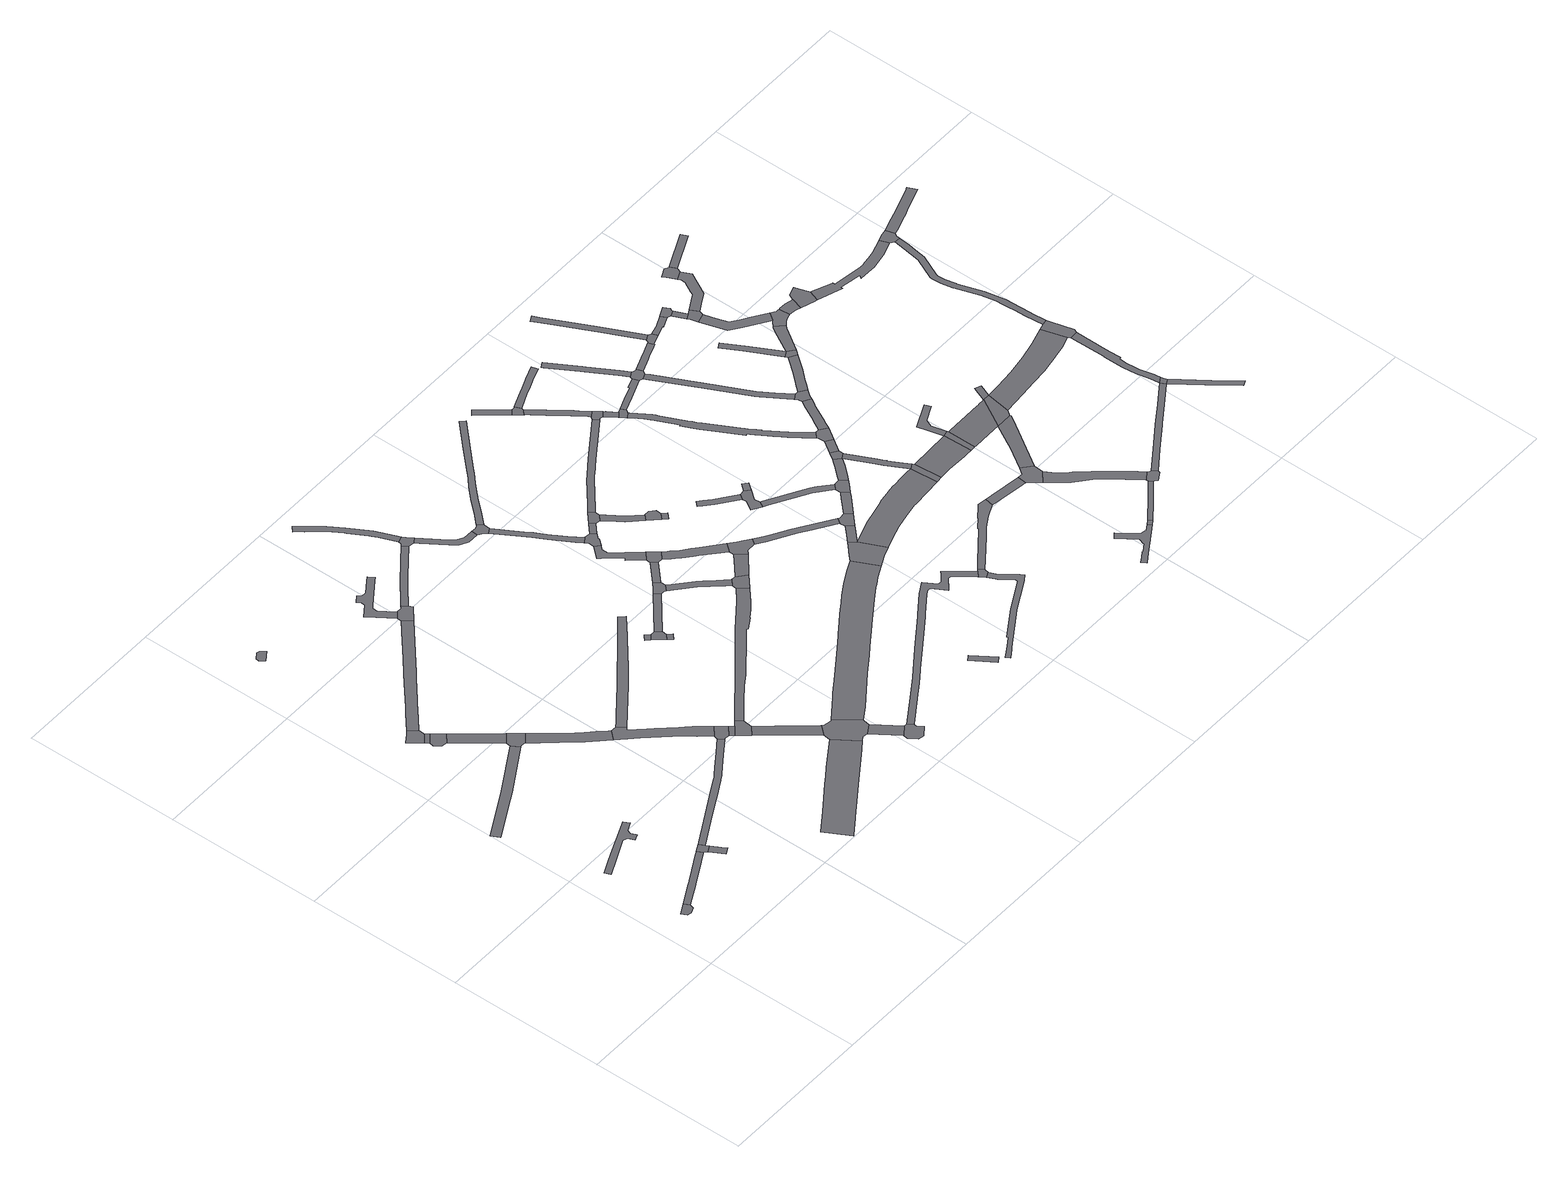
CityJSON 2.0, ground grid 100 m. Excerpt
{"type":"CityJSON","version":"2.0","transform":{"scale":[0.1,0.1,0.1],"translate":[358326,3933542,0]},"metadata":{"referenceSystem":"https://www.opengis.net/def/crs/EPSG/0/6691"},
"CityObjects":{
"road1":{"type":"Road","geometry":[{"type":"MultiSurface","lod":"1","boundaries":[[[0,1,2,3,4,5]]]}]},
"road2":{"type":"Road","attributes":{"RoadStructureAttribute.sectionType":"1"},"geometry":[{"type":"MultiSurface","lod":"1","boundaries":[[[4,6,7,8,9,10,11,12,13,14,15,16,17,18,19,20,5]]]}]},
"road3":{"type":"Road","geometry":[{"type":"MultiSurface","lod":"1","boundaries":[[[21,22,23,24,25,26,27,28,29,30,31,32,33,34,35,36,37,38,39]]]}]},
"road4":{"type":"Road","attributes":{"RoadStructureAttribute.sectionType":"1"},"geometry":[{"type":"MultiSurface","lod":"1","boundaries":[[[40,41,42,43,44,45,46,47]]]}]},
"road5":{"type":"Road","geometry":[{"type":"MultiSurface","lod":"1","boundaries":[[[48,13,12,49,50,51]]]}]},
"road6":{"type":"Road","geometry":[{"type":"MultiSurface","lod":"1","boundaries":[[[49,52,53,54,55,56,50]]]}]},
"road7":{"type":"Road","geometry":[{"type":"MultiSurface","lod":"1","boundaries":[[[57,58,59,60,61,62]]]}]},
"road8":{"type":"Road","attributes":{"RoadStructureAttribute.sectionType":"1"},"geometry":[{"type":"MultiSurface","lod":"1","boundaries":[[[58,57,63,64]]]}]},
"road9":{"type":"Road","geometry":[{"type":"MultiSurface","lod":"1","boundaries":[[[63,65,66,67,68,69,64]]]}]},
"road10":{"type":"Road","attributes":{"RoadStructureAttribute.sectionType":"1"},"geometry":[{"type":"MultiSurface","lod":"1","boundaries":[[[70,71,72,73,68,67,74,75,76,77,78,79]]]}]},
"road11":{"type":"Road","geometry":[{"type":"MultiSurface","lod":"1","boundaries":[[[46,80,81,82,83,84,70,79,47]]]}]},
"road12":{"type":"Road","attributes":{"RoadStructureAttribute.sectionType":"1"},"geometry":[{"type":"MultiSurface","lod":"1","boundaries":[[[85,86,87,88,89,90,91,92,93,94,95,96,97,48,51,98,99,100,101,102,103,104,105,106,107,108,109,110]]]}]},
"road13":{"type":"Road","geometry":[{"type":"MultiSurface","lod":"1","boundaries":[[[111,112,113,114,115,116]]]}]},
"road14":{"type":"Road","attributes":{"RoadStructureAttribute.sectionType":"1"},"geometry":[{"type":"MultiSurface","lod":"1","boundaries":[[[117,118,119,120,121,122,123,124,82,81,125,126,127,128,129,130,131,132,133,134,135]]]}]},
"road15":{"type":"Road","attributes":{"RoadStructureAttribute.sectionType":"1"},"geometry":[{"type":"MultiSurface","lod":"1","boundaries":[[[136,137,138,139,140,141,142,143,144,60,59,145,146,147,148,149,150,151,152]]]}]},
"road16":{"type":"Road","attributes":{"function":"3","RoadStructureAttribute.sectionType":"1"},"geometry":[{"type":"MultiSurface","lod":"1","boundaries":[[[153,154,155,156,157,158,159,160,161,162,163,164,165,166,167,168]]]}]},
"road17":{"type":"Road","geometry":[{"type":"MultiSurface","lod":"1","boundaries":[[[135,134,169,170,171,172,173,174,175,176,177,178,179,180,181,182,183,184,185,186]]]}]},
"road18":{"type":"Road","geometry":[{"type":"MultiSurface","lod":"1","boundaries":[[[176,175,110,109,187,188,189]]]}]},
"road19":{"type":"Road","attributes":{"RoadStructureAttribute.sectionType":"1"},"geometry":[{"type":"MultiSurface","lod":"1","boundaries":[[[188,190,191,189]]]}]},
"road20":{"type":"Road","geometry":[{"type":"MultiSurface","lod":"1","boundaries":[[[192,191,190,193,194,195]]]}]},
"road21":{"type":"Road","attributes":{"RoadStructureAttribute.sectionType":"1"},"geometry":[{"type":"MultiSurface","lod":"1","boundaries":[[[196,197,198,199,200,201,202,203,204,205,206,207,194,193]]]}]},
"road22":{"type":"Road","geometry":[{"type":"MultiSurface","lod":"1","boundaries":[[[208,152,151,209,210,211,212,213,214]]]}]},
"road23":{"type":"Road","attributes":{"RoadStructureAttribute.sectionType":"1"},"geometry":[{"type":"MultiSurface","lod":"1","boundaries":[[[215,216,217,218,219,220,221,222,223,224,225,226,227,228,229,230,231,208,214]]]}]},
"road24":{"type":"Road","attributes":{"RoadStructureAttribute.sectionType":"1"},"geometry":[{"type":"MultiSurface","lod":"1","boundaries":[[[185,232,233,234,235,236,237,238,239,240,241,242,243,186]]]}]},
"road25":{"type":"Road","geometry":[{"type":"MultiSurface","lod":"1","boundaries":[[[244,245,246,201,200,162,161,247,248,249,250,251]]]}]},
"road26":{"type":"Road","attributes":{"RoadStructureAttribute.sectionType":"1"},"geometry":[{"type":"MultiSurface","lod":"1","boundaries":[[[252,249,248,253]]]}]},
"road27":{"type":"Road","geometry":[{"type":"MultiSurface","lod":"1","boundaries":[[[254,255,256,257,258,252,253,259,260,261,262]]]}]},
"road28":{"type":"Road","attributes":{"RoadStructureAttribute.sectionType":"1"},"geometry":[{"type":"MultiSurface","lod":"1","boundaries":[[[211,263,264,265,266,267,268,269,212]]]}]},
"road29":{"type":"Road","geometry":[{"type":"MultiSurface","lod":"1","boundaries":[[[270,271,272,273,274]]]}]},
"road30":{"type":"Road","geometry":[{"type":"MultiSurface","lod":"1","boundaries":[[[275,276,277,274,273,278,279]]]}]},
"road31":{"type":"Road","attributes":{"RoadStructureAttribute.sectionType":"1"},"geometry":[{"type":"MultiSurface","lod":"1","boundaries":[[[278,280,281,282,279]]]}]},
"road32":{"type":"Road","attributes":{"RoadStructureAttribute.sectionType":"1"},"geometry":[{"type":"MultiSurface","lod":"1","boundaries":[[[283,284,285,286,287,288,289,290,291,292,293,294,295,296,297,298,299,300,301,302,303,304,305,306,307,308,309,310,311,312,313,192,195]]]}]},
"road33":{"type":"Road","attributes":{"RoadStructureAttribute.sectionType":"1"},"geometry":[{"type":"MultiSurface","lod":"1","boundaries":[[[314,315,316,317,318,319,320,321,322,323,324,325,326,327,328,329,330,331]]]}]},
"road34":{"type":"Road","geometry":[{"type":"MultiSurface","lod":"1","boundaries":[[[324,332,266,265,333,334,335,336,337,325]]]}]},
"road35":{"type":"Road","attributes":{"RoadStructureAttribute.sectionType":"1"},"geometry":[{"type":"MultiSurface","lod":"1","boundaries":[[[338,339,276,275]]]}]},
"road36":{"type":"Road","attributes":{"RoadStructureAttribute.sectionType":"1"},"geometry":[{"type":"MultiSurface","lod":"1","boundaries":[[[340,341,342,334,333,343,344,345,346,347,348,349]]]}]},
"road37":{"type":"Road","geometry":[{"type":"MultiSurface","lod":"1","boundaries":[[[350,351,352,353,339,338,354,355,356]]]}]},
"road38":{"type":"Road","attributes":{"function":"3","RoadStructureAttribute.sectionType":"1"},"geometry":[{"type":"MultiSurface","lod":"1","boundaries":[[[357,358,359,360,361,362,363,364,365,366,367,368,369,370,371,372,373,244,251,374,375,376,377,378,379,380,381,382,383,384,385,386]]]}]},
"road39":{"type":"Road","geometry":[{"type":"MultiSurface","lod":"1","boundaries":[[[387,388,349,348,389,390,391,392,393,394]]]}]},
"road40":{"type":"Road","attributes":{"RoadStructureAttribute.sectionType":"1"},"geometry":[{"type":"MultiSurface","lod":"1","boundaries":[[[350,395,396,351]]]}]},
"road41":{"type":"Road","attributes":{"RoadStructureAttribute.sectionType":"1"},"geometry":[{"type":"MultiSurface","lod":"1","boundaries":[[[355,397,398,399,400,401,402,403,404,405,356]]]}]},
"road42":{"type":"Road","attributes":{"RoadStructureAttribute.sectionType":"1"},"geometry":[{"type":"MultiSurface","lod":"1","boundaries":[[[406,407,408,409,410,411,412,391,390,413,414,415,416,417,418,419,420]]]}]},
"road43":{"type":"Road","attributes":{"RoadStructureAttribute.sectionType":"1"},"geometry":[{"type":"MultiSurface","lod":"1","boundaries":[[[421,422,423,424,425,426,427,428,429,430,431,432]]]}]},
"road44":{"type":"Road","attributes":{"RoadStructureAttribute.sectionType":"1"},"geometry":[{"type":"MultiSurface","lod":"1","boundaries":[[[433,434,435,436,437]]]}]},
"road45":{"type":"Road","attributes":{"RoadStructureAttribute.sectionType":"1"},"geometry":[{"type":"MultiSurface","lod":"1","boundaries":[[[438,439,440,441,442,443,444,445,446,447,448,449,450,451,452,453,454,455,456,457,458,459,460,461,462,463,464,465,466,467,468,469,470,258,257]]]}]},
"road46":{"type":"Road","geometry":[{"type":"MultiSurface","lod":"1","boundaries":[[[420,419,471,421,432,472,473,474,475,476,477]]]}]},
"road47":{"type":"Road","geometry":[{"type":"MultiSurface","lod":"1","boundaries":[[[478,479,428,427,396,395,480]]]}]},
"road48":{"type":"Road","geometry":[{"type":"MultiSurface","lod":"1","boundaries":[[[301,300,481,482,401,400]]]}]},
"road49":{"type":"Road","attributes":{"RoadStructureAttribute.sectionType":"1"},"geometry":[{"type":"MultiSurface","lod":"1","boundaries":[[[476,483,484,477]]]}]},
"road50":{"type":"Road","attributes":{"RoadStructureAttribute.sectionType":"1"},"geometry":[{"type":"MultiSurface","lod":"1","boundaries":[[[485,486,487,488,489,490,491,492,493,494,495,496,497,478,480]]]}]},
"road51":{"type":"Road","attributes":{"RoadStructureAttribute.sectionType":"1"},"geometry":[{"type":"MultiSurface","lod":"1","boundaries":[[[481,498,499,500,482]]]}]},
"road52":{"type":"Road","geometry":[{"type":"MultiSurface","lod":"1","boundaries":[[[501,502,484,483,503,504]]]}]},
"road53":{"type":"Road","attributes":{"RoadStructureAttribute.sectionType":"1"},"geometry":[{"type":"MultiSurface","lod":"1","boundaries":[[[505,506,507,508,509,510,504,503]]]}]},
"road54":{"type":"Road","attributes":{"RoadStructureAttribute.sectionType":"1"},"geometry":[{"type":"MultiSurface","lod":"1","boundaries":[[[393,511,512,513,514,515,516,517,518,519,520,521,522,523,524,525,526,527,394]]]}]},
"road55":{"type":"Road","geometry":[{"type":"MultiSurface","lod":"1","boundaries":[[[528,529,492,491,530,499,498,531,532,533]]]}]},
"road56":{"type":"Road","attributes":{"RoadStructureAttribute.sectionType":"1"},"geometry":[{"type":"MultiSurface","lod":"1","boundaries":[[[534,535,536,508,507,537]]]}]},
"road57":{"type":"Road","attributes":{"RoadStructureAttribute.sectionType":"1"},"geometry":[{"type":"MultiSurface","lod":"1","boundaries":[[[538,539,534,537]]]}]},
"road58":{"type":"Road","attributes":{"RoadStructureAttribute.sectionType":"1"},"geometry":[{"type":"MultiSurface","lod":"1","boundaries":[[[540,541,542,543,544,545,546,547,548,549,550,551,552,553,554,555,556,557,558,559,560,561,562,563,564,565,566]]]}]},
"road59":{"type":"Road","geometry":[{"type":"MultiSurface","lod":"1","boundaries":[[[567,568,569,570,571,572,357,386]]]}]},
"road60":{"type":"Road","attributes":{"RoadStructureAttribute.sectionType":"1"},"geometry":[{"type":"MultiSurface","lod":"1","boundaries":[[[532,573,574,575,576,577,578,579,580,581,582,583,584,585,586,533]]]}]},
"road61":{"type":"Road","attributes":{"RoadStructureAttribute.sectionType":"1"},"geometry":[{"type":"MultiSurface","lod":"1","boundaries":[[[587,588,589,590,591,592,593,502,501,594,595,596,597,598,599,600,601,602]]]}]},
"road62":{"type":"Road","attributes":{"RoadStructureAttribute.sectionType":"1"},"geometry":[{"type":"MultiSurface","lod":"1","boundaries":[[[603,604,605,606,607,608,609,610,611,612]]]}]},
"road63":{"type":"Road","geometry":[{"type":"MultiSurface","lod":"1","boundaries":[[[565,613,614,456,455,615,566]]]}]},
"road64":{"type":"Road","attributes":{"RoadStructureAttribute.sectionType":"1"},"geometry":[{"type":"MultiSurface","lod":"1","boundaries":[[[616,570,569,617,618]]]}]},
"road65":{"type":"Road","geometry":[{"type":"MultiSurface","lod":"1","boundaries":[[[611,619,620,621,622,623,624,625,626,612]]]}]},
"road66":{"type":"Road","geometry":[{"type":"MultiSurface","lod":"1","boundaries":[[[618,617,627,628,629,630,579,578]]]}]},
"road67":{"type":"Road","attributes":{"RoadStructureAttribute.sectionType":"1"},"geometry":[{"type":"MultiSurface","lod":"1","boundaries":[[[631,632,633,634]]]}]},
"road68":{"type":"Road","geometry":[{"type":"MultiSurface","lod":"1","boundaries":[[[624,635,636,637,638,625]]]}]},
"road69":{"type":"Road","attributes":{"RoadStructureAttribute.sectionType":"1"},"geometry":[{"type":"MultiSurface","lod":"1","boundaries":[[[621,639,640,641,642,643,644,645,646,647,648,622]]]}]},
"road70":{"type":"Road","geometry":[{"type":"MultiSurface","lod":"1","boundaries":[[[649,650,651,652,653,654,631,634]]]}]},
"road71":{"type":"Road","attributes":{"RoadStructureAttribute.sectionType":"1"},"geometry":[{"type":"MultiSurface","lod":"1","boundaries":[[[655,656,657,629,628,658,659]]]}]},
"road72":{"type":"Road","attributes":{"RoadStructureAttribute.sectionType":"1"},"geometry":[{"type":"MultiSurface","lod":"1","boundaries":[[[660,661,662,663,664,665,666,667,668,669,670,671,672,673,674,675,676,677,678,679,680,681,682,683,684,685,686,651,650]]]}]},
"road73":{"type":"Road","attributes":{"function":"3","RoadStructureAttribute.sectionType":"1"},"geometry":[{"type":"MultiSurface","lod":"1","boundaries":[[[687,688,689,690,691,692,693,694,695,696,697,698,699,700,569,568,701,702,703,704,705,706,707,708]]]}]},
"road74":{"type":"Road","attributes":{"RoadStructureAttribute.sectionType":"1"},"geometry":[{"type":"MultiSurface","lod":"1","boundaries":[[[709,710,711,712,713,714,715,716,717,718,614,613,719,720,721,722,723,724,725,726]]]}]},
"road75":{"type":"Road","geometry":[{"type":"MultiSurface","lod":"1","boundaries":[[[601,727,728,729,730,673,672,602]]]}]},
"road76":{"type":"Road","geometry":[{"type":"MultiSurface","lod":"1","boundaries":[[[731,732,733,734,644,643,655,659]]]}]},
"road77":{"type":"Road","attributes":{"RoadStructureAttribute.sectionType":"1"},"geometry":[{"type":"MultiSurface","lod":"1","boundaries":[[[735,736,737,729,728,738,739,740]]]}]},
"road78":{"type":"Road","attributes":{"RoadStructureAttribute.sectionType":"1"},"geometry":[{"type":"MultiSurface","lod":"1","boundaries":[[[741,742,743,744,745,746,653,652,747,748,749,750,751]]]}]},
"road79":{"type":"Road","geometry":[{"type":"MultiSurface","lod":"1","boundaries":[[[752,753,754,755,756,735,740]]]}]},
"road80":{"type":"Road","attributes":{"RoadStructureAttribute.sectionType":"1"},"geometry":[{"type":"MultiSurface","lod":"1","boundaries":[[[757,758,759,760,761,762,763,764,765,766,767,768,769,770,771,772,773,774,775,776,777,778,779,754,753,780,781,782,783,784,785,786,787,788,789,790,791,792,793,794,795,796,797,798,799,800,801,802,803,804,805,806]]]}]},
"road81":{"type":"Road","attributes":{"RoadStructureAttribute.sectionType":"1"},"geometry":[{"type":"MultiSurface","lod":"1","boundaries":[[[807,808,809,810,811,734,733,812,813,814,815,816,817,818,819,820,687,821,822,823,824,825,826,827,828,816,829]]]}]},
"road82":{"type":"Road","geometry":[{"type":"MultiSurface","lod":"1","boundaries":[[[816,828,830,831,832,829]]]}]},
"road83":{"type":"Road","attributes":{"RoadStructureAttribute.sectionType":"1"},"geometry":[{"type":"MultiSurface","lod":"1","boundaries":[[[833,834,835,836,837,756,755,838,839]]]}]},
"road84":{"type":"Road","geometry":[{"type":"MultiSurface","lod":"1","boundaries":[[[840,841,842,843,844,845,846,847,848,849,850,851,852,853,854,855,856,857,858]]]}]},
"road85":{"type":"Road","attributes":{"RoadStructureAttribute.sectionType":"1"},"geometry":[{"type":"MultiSurface","lod":"1","boundaries":[[[859,831,830,860,861]]]}]},
"road86":{"type":"Road","geometry":[{"type":"MultiSurface","lod":"1","boundaries":[[[821,687,708,862,863]]]}]},
"road87":{"type":"Road","attributes":{"RoadStructureAttribute.sectionType":"1"},"geometry":[{"type":"MultiSurface","lod":"1","boundaries":[[[864,865,866,867,868,869,870,871,872,873,874]]]}]},
"road88":{"type":"Road","attributes":{"RoadStructureAttribute.sectionType":"7"},"geometry":[{"type":"MultiSurface","lod":"1","boundaries":[[[725,875,876,877,878,879,880,726]]]}]},
"road89":{"type":"Road","geometry":[{"type":"MultiSurface","lod":"1","boundaries":[[[881,882,806,805,883,859,861]]]}]},
"road90":{"type":"Road","geometry":[{"type":"MultiSurface","lod":"1","boundaries":[[[884,885,886,869,868,887,833,839,888,889,890]]]}]},
"road91":{"type":"Road","geometry":[{"type":"MultiSurface","lod":"1","boundaries":[[[857,891,892,858]]]}]},
"road92":{"type":"Road","attributes":{"function":"3","RoadStructureAttribute.sectionType":"1"},"geometry":[{"type":"MultiSurface","lod":"1","boundaries":[[[893,863,862,894,895,896,897]]]}]},
"road93":{"type":"Road","attributes":{"RoadStructureAttribute.sectionType":"1"},"geometry":[{"type":"MultiSurface","lod":"1","boundaries":[[[898,899,900,901,902,903,904,905,906,907,908,889,888]]]}]},
"road94":{"type":"Road","attributes":{"RoadStructureAttribute.sectionType":"1"},"geometry":[{"type":"MultiSurface","lod":"1","boundaries":[[[909,910,911,912,882,881,913,914,915,916,917,918]]]}]},
"road95":{"type":"Road","geometry":[{"type":"MultiSurface","lod":"1","boundaries":[[[919,879,878,920,921,922,923]]]}]},
"road96":{"type":"Road","attributes":{"RoadStructureAttribute.sectionType":"1"},"geometry":[{"type":"MultiSurface","lod":"1","boundaries":[[[924,925,926,927,928,929,930,931,932,884,890]]]}]},
"road97":{"type":"Road","attributes":{"RoadStructureAttribute.sectionType":"1"},"geometry":[{"type":"MultiSurface","lod":"1","boundaries":[[[933,934,892,891,935,936]]]}]},
"road98":{"type":"Road","geometry":[{"type":"MultiSurface","lod":"1","boundaries":[[[903,902,937,918,917,938,939,940]]]}]},
"road99":{"type":"Road","geometry":[{"type":"MultiSurface","lod":"1","boundaries":[[[941,942,943,893,897]]]}]},
"road100":{"type":"Road","attributes":{"RoadStructureAttribute.sectionType":"1"},"geometry":[{"type":"MultiSurface","lod":"1","boundaries":[[[944,945,946,947,948,949,950,951,952,953,954,955,956,957,958,959,960,961,962,963,964,965,966,967,968,921,920]]]}]},
"road101":{"type":"Road","attributes":{"RoadStructureAttribute.sectionType":"1"},"geometry":[{"type":"MultiSurface","lod":"1","boundaries":[[[969,970,971,972,973,974,975,976,977,978,979,980,981]]]}]},
"road102":{"type":"Road","geometry":[{"type":"MultiSurface","lod":"1","boundaries":[[[982,983,984,985,986,987,893,943]]]}]},
"road103":{"type":"Road","geometry":[{"type":"MultiSurface","lod":"1","boundaries":[[[988,929,928,989,990,991,992,969,981]]]}]},
"road104":{"type":"Road","attributes":{"RoadStructureAttribute.sectionType":"1"},"geometry":[{"type":"MultiSurface","lod":"1","boundaries":[[[922,993,994,995,996,997,998,999,923]]]}]},
"road105":{"type":"Road","attributes":{"RoadStructureAttribute.sectionType":"1"},"geometry":[{"type":"MultiSurface","lod":"1","boundaries":[[[1000,1001,1002,1003,1004,1005,1006,1007,940,939,1008,1009,1010,1011,1012,1013,1014]]]}]},
"road106":{"type":"Road","geometry":[{"type":"MultiSurface","lod":"1","boundaries":[[[1015,1016,1017,1018,1019,1020,956,955,933,936]]]}]},
"road107":{"type":"Road","attributes":{"function":"3","RoadStructureAttribute.sectionType":"7"},"geometry":[{"type":"MultiSurface","lod":"1","boundaries":[[[1021,1022,1023,1024,1025,1026,942,941,1027,1028,1029,997]]]}]},
"road108":{"type":"Road","attributes":{"RoadStructureAttribute.sectionType":"1"},"geometry":[{"type":"MultiSurface","lod":"1","boundaries":[[[1030,1031,1032,1033,1034,991,990,1035,1036,1037,1038,1039]]]}]},
"road109":{"type":"Road","attributes":{"RoadStructureAttribute.sectionType":"1"},"geometry":[{"type":"MultiSurface","lod":"1","boundaries":[[[1040,1041,1042,1043,1044,1045]]]}]},
"road110":{"type":"Road","geometry":[{"type":"MultiSurface","lod":"1","boundaries":[[[1013,1046,1047,1045,1044,1014]]]}]},
"road111":{"type":"Road","geometry":[{"type":"MultiSurface","lod":"1","boundaries":[[[997,996,1048,1049,1021]]]}]},
"road112":{"type":"Road","geometry":[{"type":"MultiSurface","lod":"1","boundaries":[[[1050,1030,1039,1051,1052,1053,1054,1055]]]}]},
"road113":{"type":"Road","attributes":{"RoadStructureAttribute.sectionType":"1"},"geometry":[{"type":"MultiSurface","lod":"1","boundaries":[[[1051,1056,1057,1058,1052]]]}]},
"road114":{"type":"Road","geometry":[{"type":"MultiSurface","lod":"1","boundaries":[[[1057,1056,1059,1060,1061,1062,1063]]]}]},
"road115":{"type":"Road","attributes":{"RoadStructureAttribute.sectionType":"1"},"geometry":[{"type":"MultiSurface","lod":"1","boundaries":[[[1064,1065,1066,1045,1047,1067,1068,1069]]]}]},
"road116":{"type":"Road","geometry":[{"type":"MultiSurface","lod":"1","boundaries":[[[1049,1070,1071,1021]]]}]},
"road117":{"type":"Road","attributes":{"RoadStructureAttribute.sectionType":"1"},"geometry":[{"type":"MultiSurface","lod":"1","boundaries":[[[1060,1072,1073,1074,1075,1076,1077,1078,1079,1080,1061]]]}]},
"road118":{"type":"Road","geometry":[{"type":"MultiSurface","lod":"1","boundaries":[[[1081,1082,1076,1075,1083,1064,1069,1084,1085,1086,1087]]]}]},
"road119":{"type":"Road","attributes":{"RoadStructureAttribute.sectionType":"1"},"geometry":[{"type":"MultiSurface","lod":"1","boundaries":[[[1088,1089,1090,1091,1092,1093,1063,1062,1094,1095,1096,1097,1098,1099]]]}]},
"road120":{"type":"Road","attributes":{"RoadStructureAttribute.sectionType":"1"},"geometry":[{"type":"MultiSurface","lod":"1","boundaries":[[[1100,1101,1102,1103,1019,1018,1104,1105,1106,1107,1108,1109,1110,1111]]]}]},
"road121":{"type":"Road","geometry":[{"type":"MultiSurface","lod":"1","boundaries":[[[1112,1113,1114,1115,1116,1117,1118,1088,1099]]]}]},
"road122":{"type":"Road","attributes":{"RoadStructureAttribute.sectionType":"1"},"geometry":[{"type":"MultiSurface","lod":"1","boundaries":[[[1086,1119,1120,1121,1122,1123,1124,1125,1126,1127,1087]]]}]},
"road123":{"type":"Road","attributes":{"function":"3","RoadStructureAttribute.sectionType":"1"},"geometry":[{"type":"MultiSurface","lod":"1","boundaries":[[[1128,1129,1130,1131,1132,1133,1134,1135,1136,1137,1138,1139,1140,1141,1049,1048]]]}]},
"road124":{"type":"Road","geometry":[{"type":"MultiSurface","lod":"1","boundaries":[[[1142,1122,1121,1143,1144,1145,1146,1147,1148]]]}]},
"road125":{"type":"Road","attributes":{"RoadStructureAttribute.sectionType":"1"},"geometry":[{"type":"MultiSurface","lod":"1","boundaries":[[[1149,1150,1113,1112]]]}]},
"road126":{"type":"Road","geometry":[{"type":"MultiSurface","lod":"1","boundaries":[[[1110,1151,1152,1111]]]}]},
"road127":{"type":"Road","attributes":{"RoadStructureAttribute.sectionType":"1"},"geometry":[{"type":"MultiSurface","lod":"1","boundaries":[[[1152,1153,1154,1155,1156,1157,1158,1159,1160,1161,1162,1163,1164,1165,1166,1167,1168,1169,1111]]]}]},
"road128":{"type":"Road","attributes":{"RoadStructureAttribute.sectionType":"1"},"geometry":[{"type":"MultiSurface","lod":"1","boundaries":[[[1110,1170,1171,1172,1173,1174,1175,1176,1151]]]}]},
"road129":{"type":"Road","attributes":{"RoadStructureAttribute.sectionType":"1"},"geometry":[{"type":"MultiSurface","lod":"1","boundaries":[[[1177,1178,1179,1180,1181,1182,1183,1184,1185,1186,1187,1146,1145,1188,1189,1190,1191,1192,1193,1194,1195,1196]]]}]},
"road130":{"type":"Road","geometry":[{"type":"MultiSurface","lod":"1","boundaries":[[[1197,1198,1199,1200,1136,1135,1163,1162]]]}]},
"road131":{"type":"Road","attributes":{"RoadStructureAttribute.sectionType":"1"},"geometry":[{"type":"MultiSurface","lod":"1","boundaries":[[[1201,1202,1203,1204,1205,1206,1207,1208,1209,1210,1211,1212,1213,1214,1215,1216,1217,1218,1219,1220,1221,1222,1223,1224,1225,1226,1227,1228,1229,1230,1231,1232,1233,1234,1235,1200,1199]]]}]},
"road132":{"type":"Road","geometry":[{"type":"MultiSurface","lod":"1","boundaries":[[[1236,1237,1177,1196,1218,1217,1238,1239]]]}]},
"road133":{"type":"Road","attributes":{"RoadStructureAttribute.sectionType":"1"},"geometry":[{"type":"MultiSurface","lod":"1","boundaries":[[[1240,1241,1242,1243,1244,1245,1246,1247,1248,1249,1250,1236,1239]]]}]}
},
"vertices":[
[193,370,0],[212,335,0],[237,328,0],[273,345,0],[280,371,0],[261,407,0],
[359,413,0],[406,439,0],[453,464,0],[517,500,0],[533,509,0],[636,566,0],[641,569,0],[621,604,0],[617,602,0],[610,598,0],[436,501,0],[426,495,0],[419,491,0],[387,474,0],[341,449,0],
[191,857,0],[234,879,0],[242,883,0],[272,897,0],[369,943,0],[435,973,0],[463,962,0],[481,923,0],[491,927,0],[517,939,0],[514,946,0],[502,974,0],[512,1002,0],[563,1026,0],[546,1063,0],[494,1038,0],[339,972,0],[262,937,0],[174,894,0],
[308,1730,0],[238,1692,0],[3,1564,0],[31,1511,0],[287,1651,0],[338,1678,0],[641,1861,0],[610,1913,0],
[670,631,0],[660,555,0],[700,577,0],[689,596,0],
[676,528,0],[712,464,0],[751,487,0],[743,500,0],[724,534,0],
[330,2295,0],[384,2339,0],[387,2379,0],[344,2429,0],[324,2412,0],[267,2373,0],
[351,2270,0],[404,2314,0],
[346,2243,0],[378,2204,0],[408,2199,0],[462,2244,0],[425,2290,0],
[672,1988,0],[571,2111,0],[554,2133,0],[542,2148,0],[436,2163,0],[437,2162,0],[466,2126,0],[493,2093,0],[562,2008,0],[615,1942,0],
[651,1867,0],[680,1862,0],[737,1909,0],[715,1936,0],[686,1971,0],
[1284,998,0],[1222,954,0],[1150,903,0],[1140,895,0],[1129,888,0],[1117,881,0],[1106,875,0],[1093,868,0],[1008,820,0],[874,745,0],[833,722,0],[831,721,0],[684,639,0],[852,687,0],[921,726,0],[966,751,0],[1028,785,0],[1119,835,0],[1127,840,0],[1138,847,0],[1151,854,0],[1163,862,0],[1174,870,0],[1255,928,0],[1392,1025,0],[1368,1058,0],
[292,3447,0],[255,3422,0],[252,3401,0],[274,3369,0],[337,3412,0],[312,3443,0],
[1042,1562,0],[997,1611,0],[995,1612,0],[951,1659,0],[877,1739,0],[818,1811,0],[817,1812,0],[795,1839,0],[703,1835,0],[718,1818,0],[733,1800,0],[803,1719,0],[854,1660,0],[867,1644,0],[894,1613,0],[896,1611,0],[951,1554,0],[1004,1499,0],[1051,1552,0],
[929,2935,0],[863,2878,0],[824,2844,0],[689,2727,0],[679,2719,0],[621,2669,0],[527,2588,0],[479,2546,0],[445,2517,0],[454,2437,0],[552,2521,0],[640,2598,0],[682,2633,0],[722,2668,0],[905,2826,0],[1027,2931,0],[983,2982,0],
[1260,6,0],[1306,38,0],[1327,53,0],[1377,89,0],[1477,159,0],[1582,233,0],[1775,369,0],[1801,387,0],[1858,428,0],[1755,574,0],[1573,451,0],[1519,414,0],[1471,380,0],[1338,286,0],[1299,258,0],[1170,167,0],
[1059,1443,0],[1109,1394,0],[1266,1221,0],[1267,1220,0],[1315,1158,0],[1316,1157,0],[1375,1087,0],[1433,1134,0],[1373,1207,0],[1359,1224,0],[1358,1225,0],[1331,1254,0],[1307,1279,0],[1216,1377,0],[1187,1407,0],[1110,1490,0],[1125,1502,0],[1088,1549,0],
[1398,1029,0],[1427,1026,0],[1483,1072,0],
[1449,1000,0],[1505,1046,0],
[1538,1073,0],[1509,928,0],[1563,974,0],[1570,1033,0],
[1605,813,0],[1607,811,0],[1611,806,0],[1654,754,0],[1761,623,0],[1809,678,0],[1798,688,0],[1738,763,0],[1726,778,0],[1666,849,0],[1649,869,0],[1646,873,0],
[987,3012,0],[1108,3001,0],[1100,3015,0],[1093,3024,0],[1071,3057,0],[1057,3045,0],[1027,3043,0],
[1021,3049,0],[958,3137,0],[959,3167,0],[979,3181,0],[1055,3235,0],[1127,3287,0],[1154,3306,0],[1128,3342,0],[1101,3323,0],[1029,3272,0],[999,3272,0],[980,3297,0],[940,3266,0],[954,3248,0],[953,3218,0],[878,3165,0],[917,3108,0],
[1383,1702,0],[1499,1795,0],[1562,1848,0],[1668,1936,0],[1668,1937,0],[1788,2040,0],[1757,2076,0],[1630,1975,0],[1346,1749,0],[1254,1678,0],[1154,1600,0],[1122,1575,0],
[1879,663,0],[1871,659,0],[1824,665,0],[1885,446,0],[1919,441,0],[1979,481,0],[1984,516,0],[1987,525,0],
[2093,321,0],[2036,278,0],
[2158,232,0],[2133,266,0],[2137,285,0],[2139,287,0],[2113,318,0],[2032,253,0],[2030,244,0],[2065,195,0],[2099,189,0],
[1213,3123,0],[1275,3174,0],[1454,3312,0],[1429,3345,0],[1344,3278,0],[1301,3245,0],[1244,3201,0],
[1739,1874,0],[1733,1868,0],[1709,1847,0],[1732,1822,0],[1762,1848,0],
[1822,1813,0],[1793,1847,0],[1792,1846,0],[1790,1756,0],[1820,1783,0],
[1816,1728,0],[1843,1752,0],[1846,1755,0],
[1688,1128,0],[1779,1201,0],[1851,1247,0],[1855,1249,0],[1863,1255,0],[1924,1304,0],[2000,1365,0],[2120,1461,0],[2124,1464,0],[2126,1466,0],[2128,1467,0],[2135,1458,0],[2207,1504,0],[2208,1505,0],[2259,1542,0],[2312,1585,0],[2338,1607,0],[2387,1651,0],[2337,1707,0],[2330,1701,0],[2314,1687,0],[2294,1669,0],[2262,1641,0],[2260,1640,0],[2088,1512,0],[2078,1505,0],[2020,1458,0],[1978,1424,0],[1826,1302,0],[1751,1242,0],[1657,1167,0],
[1141,3880,0],[1172,3844,0],[1184,3829,0],[1259,3738,0],[1314,3652,0],[1317,3646,0],[1320,3641,0],[1381,3532,0],[1389,3519,0],[1406,3484,0],[1448,3375,0],[1485,3390,0],[1442,3501,0],[1425,3537,0],[1348,3673,0],[1291,3762,0],[1202,3870,0],[1172,3906,0],
[1443,3355,0],[1493,3306,0],[1525,3329,0],[1517,3341,0],[1498,3368,0],[1488,3382,0],
[2044,1999,0],[2015,2034,0],
[1703,3116,0],[1666,3135,0],[1636,3171,0],[1511,3280,0],[1604,3146,0],[1641,3103,0],[1651,3097,0],[1692,3076,0],[1761,3073,0],[1763,3113,0],
[2110,2057,0],[2079,2090,0],[2048,2061,0],[2025,2042,0],[2074,1999,0],[2080,1994,0],[2110,2027,0],
[2896,1351,0],[2819,1314,0],[2780,1293,0],[2739,1271,0],[2659,1220,0],[2612,1187,0],[2590,1172,0],[2570,1158,0],[2497,1106,0],[2487,1099,0],[2458,1078,0],[2360,1008,0],[2256,935,0],[2093,820,0],[2076,808,0],[2036,779,0],[2016,764,0],[2009,539,0],[2072,578,0],[2280,733,0],[2394,812,0],[2449,851,0],[2584,946,0],[2622,973,0],[2745,1060,0],[2824,1112,0],[2832,1116,0],[2847,1125,0],[2891,1152,0],[2974,1193,0],
[1814,3120,0],[1796,3111,0],[1796,3052,0],[1808,3033,0],[1842,3054,0],[1846,3094,0],[1847,3099,0],[1819,3126,0],
[2223,2165,0],[2194,2200,0],
[2210,1878,0],[2258,1828,0],[2316,1763,0],[2339,1737,0],[2374,1768,0],[2318,1829,0],[2267,1885,0],[2241,1911,0],[2122,2017,0],
[2091,2639,0],[2064,2683,0],[2035,2728,0],[2030,2738,0],[1995,2799,0],[1970,2845,0],[1942,2890,0],[1872,2928,0],[1936,2825,0],[1967,2769,0],[2000,2708,0],[2002,2706,0],[2058,2616,0],[2085,2578,0],[2117,2601,0],
[2095,2518,0],[2035,2449,0],[2050,2430,0],[2091,2382,0],[2136,2329,0],[2121,2316,0],[2196,2230,0],[2241,2269,0],[2167,2354,0],[2104,2429,0],[2105,2469,0],[2125,2492,0],
[2738,387,0],[2732,383,0],[2705,365,0],[2799,227,0],[2832,249,0],
[2299,395,0],[2304,398,0],[2374,446,0],[2436,488,0],[2489,526,0],[2615,615,0],[2647,638,0],[2714,685,0],[2818,759,0],[2838,773,0],[2958,860,0],[2985,876,0],[3007,873,0],[3060,786,0],[3072,796,0],[3130,845,0],[3150,843,0],[3244,725,0],[3274,755,0],[3170,882,0],[3146,911,0],[3132,899,0],[3083,857,0],[3078,858,0],[3061,861,0],[3014,939,0],[2936,894,0],[2808,801,0],[2795,792,0],[2591,648,0],[2458,553,0],[2414,521,0],[2281,431,0],
[2098,2558,0],[2153,2524,0],[2159,2532,0],[2160,2543,0],[2179,2563,0],[2185,2569,0],[2157,2597,0],
[2297,2205,0],[2286,2217,0],[2253,2164,0],
[2460,1716,0],[2404,1766,0],
[2240,2623,0],[2215,2650,0],
[2289,2126,0],[2322,2095,0],[2331,2087,0],[2380,2045,0],[2393,2035,0],[2404,2025,0],[2531,1911,0],[2575,1964,0],[2455,2061,0],[2420,2090,0],[2371,2131,0],[2332,2168,0],[2322,2179,0],
[2584,1822,0],[2533,1881,0],[2457,1812,0],
[2305,2678,0],[2279,2710,0],[2269,2618,0],[2304,2649,0],
[2324,2540,0],[2350,2502,0],[2429,2422,0],[2462,2454,0],[2386,2531,0],[2324,2620,0],
[1913,3167,0],[1971,3236,0],[2002,3267,0],[2047,3314,0],[2093,3358,0],[2094,3359,0],[2123,3389,0],[2129,3395,0],[2255,3522,0],[2405,3672,0],[2378,3699,0],[2228,3549,0],[2099,3419,0],[2067,3386,0],[2019,3341,0],[1943,3262,0],[1883,3193,0],
[2641,1912,0],[2620,1927,0],[2532,1898,0],[2603,1839,0],[2663,1841,0],[2689,1877,0],
[2524,2390,0],[2526,2425,0],[2493,2453,0],[2492,2358,0],
[2519,2331,0],[2552,2363,0],
[3290,638,0],[3294,629,0],[3354,553,0],[3350,534,0],[3346,531,0],[3325,520,0],[3177,438,0],[3164,431,0],[2981,311,0],[2985,304,0],[2952,282,0],[2907,253,0],[2853,218,0],[2869,194,0],[2922,230,0],[2937,240,0],[3126,365,0],[3176,398,0],[3177,399,0],[3364,502,0],[3376,509,0],[3416,536,0],[3400,560,0],[3395,565,0],[3328,651,0],[3303,703,0],[3267,686,0],
[3042,1227,0],[3107,1253,0],[3034,1413,0],[2997,1451,0],[2977,1431,0],[2925,1380,0],
[2706,1814,0],[2718,1806,0],[2855,1726,0],[2883,1708,0],[2927,1678,0],[3083,1575,0],[3106,1609,0],[2918,1732,0],[2875,1760,0],[2831,1787,0],[2776,1820,0],[2756,1832,0],[2724,1853,0],[2701,1868,0],
[2726,3052,0],[2602,2966,0],[2600,2965,0],[2504,2896,0],[2492,2887,0],[2474,2875,0],[2325,2748,0],[2325,2694,0],[2500,2844,0],[2514,2853,0],[2526,2862,0],[2529,2864,0],[2624,2933,0],[2808,3060,0],[2875,3106,0],[2852,3140,0],
[2826,2206,0],[2790,2234,0],[2749,2271,0],[2719,2299,0],[2692,2269,0],[2716,2248,0],[2764,2204,0],[2802,2174,0],[2889,2111,0],[2913,2143,0],
[3310,732,0],[3285,764,0],[3254,713,0],
[3057,1510,0],[3124,1502,0],[3087,1539,0],
[2894,2083,0],[2855,2023,0],[2917,1988,0],[2937,2023,0],[2930,2059,0],[2979,2120,0],[2948,2146,0],[2916,2141,0],
[3170,1546,0],[3192,1568,0],[3154,1605,0],[3117,1601,0],
[2629,3531,0],[2490,3702,0],[2459,3676,0],[2598,3506,0],
[2998,2143,0],[3012,2161,0],[2981,2186,0],[2973,2176,0],
[2948,1970,0],[3080,1895,0],[3172,1843,0],[3203,1817,0],[3271,1761,0],[3300,1788,0],[3229,1848,0],[3216,1859,0],[3195,1876,0],[3138,1908,0],
[2626,3472,0],[2639,3455,0],[2670,3481,0],[2673,3496,0],[2656,3533,0],[2649,3530,0],
[3273,1723,0],[3238,1689,0],[3225,1676,0],[3282,1657,0],[3307,1682,0],
[2643,3451,0],[2652,3440,0],[2654,3437,0],[2664,3424,0],[2717,3357,0],[2736,3331,0],[2740,3327,0],[2773,3283,0],[2800,3248,0],[2808,3237,0],[2815,3227,0],[2856,3171,0],[2864,3156,0],[2898,3181,0],[2856,3239,0],[2848,3250,0],[2840,3261,0],[2832,3272,0],[2813,3296,0],[2803,3309,0],[2792,3324,0],[2772,3351,0],[2748,3382,0],[2716,3424,0],[2696,3449,0],[2685,3463,0],[2674,3477,0],
[3656,1538,0],[3622,1537,0],[3589,1534,0],[3575,1534,0],[3558,1532,0],[3519,1530,0],[3490,1528,0],[3464,1525,0],[3423,1518,0],[3370,1509,0],[3335,1501,0],[3272,1486,0],[3192,1467,0],[3110,1440,0],[3195,1284,0],[3223,1293,0],[3266,1306,0],[3350,1325,0],[3438,1342,0],[3449,1343,0],[3466,1345,0],[3670,1360,0],
[3678,1076,0],[3642,1049,0],[3608,1023,0],[3573,993,0],[3555,979,0],[3545,971,0],[3532,961,0],[3535,956,0],[3421,868,0],[3340,806,0],[3368,777,0],[3439,832,0],[3505,882,0],[3559,923,0],[3567,929,0],[3640,974,0],[3722,1013,0],[3732,1068,0],
[2882,3111,0],[2902,3108,0],[2935,3132,0],[2924,3146,0],
[3332,1707,0],[3366,1741,0],[3375,1750,0],[3337,1790,0],
[2986,3061,0],[2944,3120,0],[2938,3127,0],[2911,3097,0],[2932,3068,0],[2954,3037,0],
[2954,3655,0],[2863,3619,0],[2853,3615,0],[2797,3593,0],[2763,3580,0],[2756,3577,0],[2774,3541,0],[2813,3556,0],[2868,3578,0],[2878,3582,0],[2967,3617,0],
[2969,3016,0],[2981,2999,0],[3014,3021,0],[3025,3040,0],[3012,3071,0],
[3514,2157,0],[3498,2177,0],[3483,2197,0],[3469,2217,0],[3453,2239,0],[3373,2361,0],[3373,2362,0],[3357,2388,0],[3343,2409,0],[3341,2413,0],[3324,2443,0],[3312,2464,0],[3249,2578,0],[3208,2654,0],[3193,2682,0],[3184,2701,0],[3179,2711,0],[3104,2871,0],[3096,2889,0],[3087,2907,0],[3077,2923,0],[3067,2940,0],[3019,3013,0],[2986,2992,0],[2995,2978,0],[3033,2919,0],[3042,2903,0],[3051,2888,0],[3061,2868,0],[3068,2855,0],[3123,2736,0],[3114,2732,0],[3148,2660,0],[3163,2630,0],[3206,2553,0],[3268,2439,0],[3289,2403,0],[3297,2409,0],[3308,2390,0],[3323,2366,0],[3341,2337,0],[3376,2284,0],[3385,2271,0],[3421,2216,0],[3434,2196,0],[3451,2173,0],[3467,2152,0],[3482,2133,0],[3515,2092,0],[3546,2118,0],
[3427,1896,0],[3410,1875,0],[3391,1852,0],[3381,1841,0],[3352,1807,0],[3393,1769,0],[3394,1770,0],[3425,1806,0],[3452,1840,0],[3481,1879,0],[3563,1710,0],[3583,1670,0],[3584,1671,0],[3637,1574,0],[3689,1557,0],[3665,1599,0],[3622,1677,0],[3624,1678,0],[3622,1682,0],[3618,1689,0],[3599,1729,0],[3514,1901,0],[3442,1915,0],
[3516,1931,0],[3471,1960,0],[3446,1922,0],
[3231,3165,0],[3167,3140,0],[3166,3139,0],[3169,3133,0],[3100,3106,0],[3117,3076,0],[3248,3128,0],
[4098,227,0],[4093,234,0],[4066,238,0],[3977,355,0],[3941,328,0],[4026,216,0],[4013,179,0],[4017,174,0],[3992,158,0],[3964,139,0],[3961,143,0],[3925,120,0],[3892,98,0],[3911,69,0],[3945,92,0],[4016,139,0],[4037,152,0],[4155,230,0],[4140,254,0],
[3522,2038,0],[3532,1955,0],[3567,2009,0],
[3710,1363,0],[3697,1542,0],
[2993,3598,0],[3098,3420,0],[3109,3401,0],[3204,3239,0],[3237,3184,0],[3271,3204,0],[3239,3260,0],[3144,3421,0],[3133,3440,0],[3021,3630,0],[2986,3611,0],
[3747,1009,0],[3948,980,0],[3958,979,0],[3970,977,0],[3976,1034,0],[3778,1062,0],
[3617,2086,0],[3572,2119,0],[3520,2086,0],
[3302,3193,0],[3295,3191,0],[3276,3197,0],[3232,3168,0],[3269,3121,0],[3306,3137,0],[3316,3156,0],
[4184,250,0],[4168,272,0],
[3971,1552,0],[3789,1369,0],[3917,1366,0],[3936,1366,0],[3975,1367,0],
[3409,2839,0],[3425,2807,0],[3550,2555,0],[3566,2531,0],[3670,2371,0],[3704,2393,0],[3642,2487,0],[3585,2575,0],[3445,2856,0],[3444,2858,0],[3320,3110,0],
[3659,2282,0],[3612,2192,0],[3605,2180,0],[3586,2144,0],[3635,2120,0],[3652,2152,0],[3706,2255,0],[3709,2260,0],[3732,2298,0],[3685,2326,0],
[4009,1031,0],[4030,906,0],[4096,961,0],[4100,1020,0],[4040,1074,0],
[3406,3191,0],[3427,3200,0],[3478,3219,0],[3515,3234,0],[3512,3240,0],[3500,3271,0],[3413,3237,0],[3409,3235,0],[3389,3228,0],
[4405,460,0],[4313,387,0],[4290,333,0],[4421,437,0],
[3684,2350,0],[3746,2322,0],[3773,2360,0],[3728,2392,0],
[4010,1368,0],[4008,1553,0],[4006,1560,0],
[4131,784,0],[4163,757,0],[4222,707,0],[4271,649,0],[4292,623,0],[4316,593,0],[4338,565,0],[4349,551,0],[4356,541,0],[4371,522,0],[4386,502,0],[4405,475,0],[4454,510,0],[4442,527,0],[4424,551,0],[4402,581,0],[4398,586,0],[4383,605,0],[4364,629,0],[4313,692,0],[4267,748,0],[4223,797,0],[4197,826,0],[4186,838,0],[4134,896,0],
[3551,3311,0],[3498,3419,0],[3424,3569,0],[3329,3762,0],[3279,3862,0],[3261,3898,0],[3225,3881,0],[3244,3843,0],[3293,3744,0],[3386,3556,0],[3388,3551,0],[3462,3402,0],[3515,3293,0],
[3982,1658,0],[4002,1704,0],[4102,1750,0],[4085,1787,0],[3929,1714,0],[3947,1650,0],
[3508,3274,0],[3547,3253,0],[3583,3265,0],[3571,3299,0],[3553,3307,0],
[4226,1215,0],[4303,1335,0],[4323,1362,0],[4315,1368,0],[4214,1366,0],[4149,1253,0],[4127,1214,0],
[3900,2599,0],[3880,2573,0],[3833,2513,0],[3803,2478,0],[3773,2445,0],[3754,2424,0],[3752,2420,0],[3731,2395,0],[3774,2362,0],[3803,2396,0],[3826,2423,0],[3875,2478,0],[3918,2533,0],[3948,2571,0],[3902,2601,0],
[4434,434,0],[4443,420,0],[4494,452,0],[4499,467,0],[4476,495,0],[4461,500,0],
[4323,1557,0],[4278,1556,0],[4275,1556,0],[4264,1556,0],[4027,1553,0],[4023,1553,0],[4026,1368,0],[4183,1370,0],[4191,1369,0],
[3703,3349,0],[3702,3348,0],[3698,3346,0],[3636,3319,0],[3621,3314,0],[3604,3272,0],[3651,3288,0],[3653,3282,0],[3657,3284,0],[3720,3312,0],
[3820,2843,0],[3748,2966,0],[3713,2946,0],[3785,2824,0],[3892,2618,0],[3928,2637,0],
[3965,2593,0],[3972,2602,0],
[4343,1405,0],[4367,1558,0],
[3767,3380,0],[3742,3304,0],[3779,3321,0],[3777,3324,0],[3784,3343,0],[3785,3343,0],
[3780,3222,0],[3815,3239,0],[3815,3241,0],
[3789,3202,0],[3802,3157,0],[3861,3175,0],[3871,3203,0],[3842,3254,0],
[4035,2815,0],[4029,2809,0],[4008,2780,0],[4071,2747,0],[4082,2760,0],[4084,2762,0],
[4397,1636,0],[4359,1650,0],
[3854,2990,0],[3924,2941,0],[4048,2859,0],[4068,2846,0],[4102,2895,0],[4016,2952,0],[3959,2990,0],[3907,3027,0],[3884,3100,0],
[4151,2872,0],[4136,2872,0],[4056,2835,0],[4108,2782,0],[4138,2796,0],[4162,2801,0],[4158,2872,0],
[3985,3452,0],[3994,3433,0],[3993,3403,0],[3957,3335,0],[3946,3314,0],[3902,3289,0],[3921,3231,0],[3991,3270,0],[4026,3336,0],[4069,3416,0],[4069,3417,0],[4039,3478,0],
[5001,864,0],[4896,791,0],[4766,702,0],[4614,593,0],[4634,563,0],[4784,669,0],[4787,671,0],[4797,678,0],[4917,761,0],[5041,847,0],[5048,852,0],[5032,886,0],
[4049,3507,0],[4030,3548,0],[4029,3547,0],[4001,3558,0],[3947,3532,0],[3948,3529,0],[3952,3521,0],
[4195,2799,0],[4213,2795,0],[4239,2786,0],[4262,2861,0],[4255,2862,0],[4233,2867,0],[4210,2870,0],[4188,2873,0],[4170,2873,0],
[4411,1410,0],[4489,1417,0],[4598,1427,0],[4702,1436,0],[4829,1459,0],[4838,1461,0],[4913,1477,0],[4987,1502,0],[4940,1656,0],[4828,1622,0],[4711,1595,0],[4579,1574,0],[4450,1562,0],[4403,1558,0],
[4281,2897,0],[4334,2757,0],[4339,2756,0],[4345,2754,0],[4368,2822,0],[4347,2887,0],[4338,2916,0],
[4283,3617,0],[4263,3657,0],
[5079,871,0],[5068,907,0],
[5062,950,0],[5043,1038,0],[5040,1073,0],[5036,1122,0],[5036,1173,0],[5048,1173,0],[5048,1182,0],[5047,1249,0],[5047,1278,0],[5048,1486,0],[4997,1483,0],[4997,1251,0],[4997,1249,0],[4998,1120,0],[5003,1070,0],[5006,1033,0],[5024,944,0],
[5057,840,0],[5177,681,0],[5198,653,0],[5308,512,0],[5340,530,0],[5227,677,0],[5124,812,0],
[4917,2777,0],[4823,2746,0],[4821,2745,0],[4791,2739,0],[4717,2728,0],[4714,2728,0],[4677,2728,0],[4514,2752,0],[4501,2753,0],[4500,2768,0],[4497,2770,0],[4502,2699,0],[4502,2714,0],[4638,2689,0],[4627,2669,0],[4718,2668,0],[4736,2668,0],[4840,2685,0],[4875,2697,0],[4937,2718,0],
[5057,1509,0],[5019,1656,0],[5015,1675,0],[4979,1668,0],
[5012,1692,0],[5008,1763,0],[5008,1776,0],[5004,1852,0],[5000,1949,0],[4999,1958,0],[4973,2081,0],[4925,2234,0],[4924,2237,0],[4908,2308,0],[4906,2353,0],[4909,2369,0],[4971,2504,0],[4987,2596,0],[4994,2632,0],[4995,2642,0],[4999,2697,0],[4961,2700,0],[4958,2664,0],[4953,2628,0],[4934,2515,0],[4872,2380,0],[4869,2362,0],[4871,2362,0],[4869,2355,0],[4872,2303,0],[4888,2229,0],[4889,2227,0],[4938,2072,0],[4957,1982,0],[4961,1945,0],[4964,1898,0],[4966,1860,0],[4969,1786,0],[4975,1718,0],
[4997,2801,0],[4949,2788,0],[5001,2726,0],[5014,2741,0],
[5038,2748,0],[5143,2782,0],[5147,2784,0],[5175,2793,0],[5194,2801,0],[5348,2857,0],[5355,2860,0],[5327,2915,0],[5305,2904,0],[5122,2841,0],[5051,2817,0]
]}
